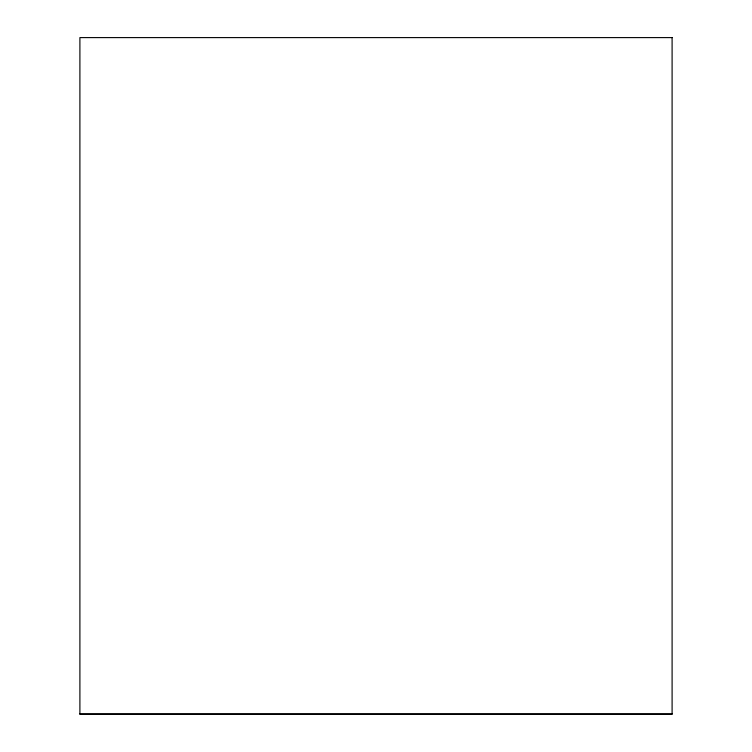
<?xml version="1.0" encoding="UTF-8"?>
<svg xmlns="http://www.w3.org/2000/svg" width="752" height="752" viewBox="0 0 752 752"><rect width="100%" height="100%" fill="white"/><g stroke="black" fill="none" stroke-linecap="round" stroke-linejoin="round"><path stroke-width="1.13" d="M79.9 713.817L672.1 713.817M672.1 37.6L79.9 37.6L79.9 714.4L672.1 714.4L672.1 37.6"/></g></svg>
